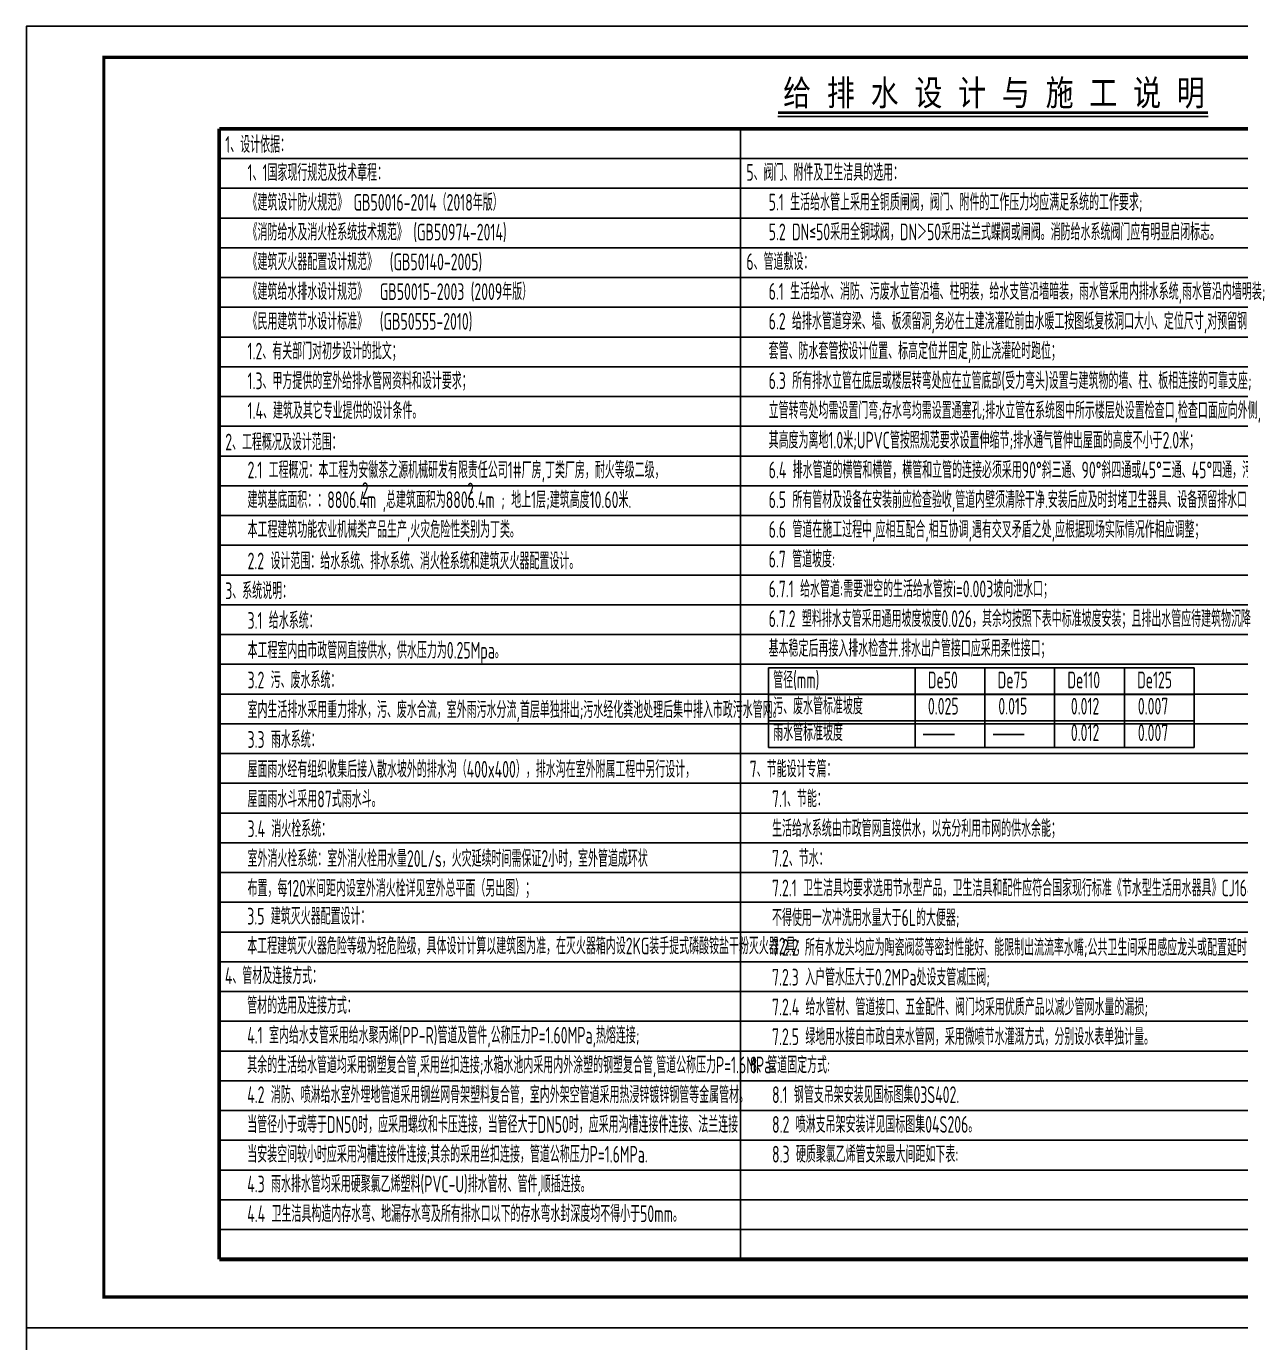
# Model space of a CAD drawing. Extents: x -409572 to -157272, y 600795 to 878326.
# Drawn here: x -409572 to -370403, y 835851 to 878326 of the extents above; entities that cross this region are included whole.
import ezdxf

# ---------------------------------------------------------------- set-up
doc = ezdxf.new("R2010")
doc.units = 0
doc.header["$LTSCALE"] = 1000
doc.header["$MEASUREMENT"] = 0
doc.linetypes.add('CONTINOUS', pattern=[0])
for name, color, linetype in [('H-喷淋图块', 153, 'CONTINOUS'), ('PUB_TEXT', 7, 'CONTINUOUS'), ('TT', 7, 'CONTINUOUS'), ('TWT_TITLE', 7, 'CONTINUOUS'), ('图框', 66, 'CONTINUOUS')]:
    doc.layers.add(name, color=color, linetype=linetype)
doc.styles.add('STYLE3', font='', dxfattribs={"width": 0.8})
doc.styles.add('WW', font='gbenor.shx', dxfattribs={"width": 0.75, "bigfont": 'gbcbig.shx'})
doc.styles.get('STYLE3').set_extended_font_data('SimSun')

msp = doc.modelspace()

# ---------------------------------------------------------------- linework, layer by layer
at = {"layer": 'H-喷淋图块', "color": 134, "ltscale": 0.5}
for points in [[(-403351.8, 874059.7), (-350324, 874059.7)], [(-403351.8, 873099.7), (-350324, 873099.7)], [(-403351.8, 872139.7), (-350324, 872139.7)], [(-403351.8, 871179.7), (-350324, 871179.7)], [(-403351.8, 870219.7), (-350324, 870219.7)], [(-403351.8, 869259.7), (-350324, 869259.7)], [(-403351.8, 868299.7), (-350324, 868299.7)], [(-403351.8, 867339.7), (-350324, 867339.7)], [(-403351.8, 866379.7), (-350324, 866379.7)], [(-403351.8, 865419.7), (-350324, 865419.7)], [(-403351.8, 864459.7), (-350324, 864459.7)], [(-403351.8, 863499.7), (-350324, 863499.7)], [(-403351.8, 862539.7), (-350324, 862539.7)], [(-403351.8, 861579.7), (-350324, 861579.7)], [(-403351.8, 860619.7), (-350324, 860619.7)], [(-403351.8, 859659.7), (-350324, 859659.7)], [(-403351.8, 858699.7), (-350324, 858699.7)], [(-403351.8, 857739.7), (-350324, 857739.7)], [(-403351.8, 856779.7), (-350324, 856779.7)], [(-403351.8, 855819.7), (-350324, 855819.7)], [(-403351.8, 854859.7), (-350324, 854859.7)], [(-403351.8, 853899.7), (-350324, 853899.7)], [(-403351.8, 852939.7), (-350324, 852939.7)], [(-403351.8, 851979.7), (-350324, 851979.7)], [(-403351.8, 851019.7), (-350324, 851019.7)], [(-403351.8, 850059.7), (-350324, 850059.7)], [(-403351.8, 849099.7), (-350324, 849099.7)], [(-403351.8, 848139.7), (-350324, 848139.7)], [(-403351.8, 847179.7), (-350324, 847179.7)], [(-403351.8, 846219.7), (-350324, 846219.7)], [(-403351.8, 845259.7), (-350324, 845259.7)], [(-403351.8, 844299.7), (-350324, 844299.7)], [(-403351.8, 843339.7), (-350324, 843339.7)], [(-403351.8, 842379.7), (-350324, 842379.7)], [(-403351.8, 841419.7), (-350324, 841419.7)], [(-403351.8, 840459.7), (-350324, 840459.7)], [(-403351.8, 839499.7), (-350324, 839499.7)]]:
    msp.add_lwpolyline(points, dxfattribs=at)
at = {"layer": 'TT'}
for p, q in [((-385628.2, 857622.1), (-371904.9, 857622.1)), ((-385628.2, 855058.4), (-385628.2, 857622.1)), ((-380903.5, 855058.4), (-380903.5, 857622.1)), ((-378653.9, 855058.4), (-378653.9, 857622.1)), ((-376404.3, 855058.4), (-376404.3, 857622.1)), ((-374154.5, 855058.4), (-374154.5, 857622.1)), ((-371904.9, 855058.4), (-371904.9, 857622.1)), ((-385628.2, 856767.5), (-371904.9, 856767.5)), ((-385628.2, 855913), (-371904.9, 855913)), ((-380639.4, 855474.8), (-379630.9, 855474.8)), ((-378389.8, 855474.8), (-377381.3, 855474.8)), ((-385628.2, 855058.4), (-371904.9, 855058.4))]:
    msp.add_line(p, q, dxfattribs=at)
at = {"layer": 'TWT_TITLE', "color": 4}
for points in [[(-409572, 836325.7), (-335272, 836325.7), (-335272, 878325.7), (-409572, 878325.7)], [(-409572, 794325.7), (-335272, 794325.7), (-335272, 836325.7), (-409572, 836325.7)]]:
    msp.add_lwpolyline(points, close=True, dxfattribs=at)
at = {"layer": 'TWT_TITLE', "color": 4, "const_width": 100}
msp.add_lwpolyline([(-407072, 837325.7), (-336272, 837325.7), (-336272, 877325.7), (-407072, 877325.7)], close=True, dxfattribs=at)
at = {"layer": '图框', "color": 134}
msp.add_line((-386533.2, 875019.7), (-386533.2, 838539.7), dxfattribs=at)
at = {"layer": '图框', "color": 3}
for points, const_width in [([(-385329.1, 875537.8), (-371452.9, 875537.8)], 86.4), ([(-403351.8, 875019.7), (-350324, 875019.7)], 118.8), ([(-403351.8, 875019.7), (-403351.8, 838539.7)], 118.8), ([(-403351.8, 838539.7), (-350324, 838539.7)], 118.8)]:
    msp.add_lwpolyline(points, dxfattribs=dict(at, const_width=const_width))
msp.add_lwpolyline([(-385329.1, 875416.9), (-371452.9, 875416.9)], dxfattribs=at)

# ---------------------------------------------------------------- texts
at = {"layer": 'PUB_TEXT', "style": 'STYLE3', "width": 0.8}
for s, p in [('给', (-385161.1, 875768.7)), ('排', (-383750, 875768.7)), ('水', (-382338.9, 875768.7)), ('设', (-380927.8, 875768.7)), ('计', (-379516.7, 875768.7)), ('与', (-378105.6, 875768.7)), ('施', (-376694.5, 875768.7)), ('说', (-373872.3, 875768.7)), ('工', (-375283.4, 875768.7)), ('明', (-372461.2, 875768.7))]:
    msp.add_text(s, height=826.8, dxfattribs=at).set_placement(p)
at = {"layer": 'TT', "style": 'WW', "width": 0.7}
for s, p in [('1、设计依据：', (-403156, 874242.8)), ('1、1国家现行规范及技术章程：', (-402436.7, 873335.2)), ('5、阀门、附件及卫生洁具的选用：', (-386347.6, 873341.5)), ('《建筑设计防火规范》 GB50016-2014（2018年版）', (-402436.7, 872375.2)), ('5.1 生活给水管上采用全铜质闸阀，阀门、附件的工作压力均应满足系统的工作要求;', (-385628.2, 872381.5)), ('《消防给水及消火栓系统技术规范》 (GB50974-2014)', (-402436.7, 871415.2)), ('5.2 DN≤50采用全铜球阀，DN＞50采用法兰式蝶阀或闸阀。消防给水系统阀门应有明显启闭标志。', (-385628.2, 871421.5)), ('《建筑灭火器配置设计规范》  (GB50140-2005)', (-402436.7, 870455.2)), ('6、管道敷设：', (-386347.6, 870461.5)), ('《建筑给水排水设计规范》  GB50015-2003 (2009年版）', (-402436.7, 869495.2)), ('6.1 生活给水、消防、污废水立管沿墙、柱明装，给水支管沿墙暗装，雨水管采用内排水系统,雨水管沿内墙明装;', (-385628.2, 869501.5)), ('《民用建筑节水设计标准》  (GB50555-2010)', (-402436.7, 868535.2)), ('6.2 给排水管道穿梁、墙、板须留洞,务必在土建浇灌砼前由水暖工按图纸复核洞口大小、定位尺寸,对预留钢', (-385628.2, 868541.5)), ('1.2、有关部门对初步设计的批文；', (-402436.7, 867575.2)), ('套管、防水套管按设计位置、标高定位并固定,防止浇灌砼时跑位；', (-385628.2, 867581.5)), ('1.3、甲方提供的室外给排水管网资料和设计要求；', (-402436.7, 866615.2)), ('6.3 所有排水立管在底层或楼层转弯处应在立管底部(受力弯头)设置与建筑物的墙、柱、板相连接的可靠支座;', (-385628.2, 866621.5)), ('1.4、建筑及其它专业提供的设计条件。', (-402436.7, 865655.2)), ('立管转弯处均需设置门弯;存水弯均需设置通塞孔;排水立管在系统图中所示楼层处设置检查口,检查口面应向外侧,', (-385628.2, 865661.5)), ('2、工程概况及设计范围：', (-403156, 864642.8)), ('其高度为离地1.0米;UPVC管按照规范要求设置伸缩节;排水通气管伸出屋面的高度不小于2.0米；', (-385628.2, 864701.5)), ('2.1 工程概况：本工程为安徽茶之源机械研发有限责任公司1#厂房,丁类厂房，耐火等级二级，', (-402436.7, 863739.3)), ('6.4 排水管道的横管和横管，横管和立管的连接必须采用90%%D斜三通、90%%D斜四通或45%%D三通、45%%D四通，污水立管', (-385628.2, 863741.5)), ('2', (-398754.5, 863073.5)), ('2', (-395360.7, 863060)), ('建筑基底面积：：8806.4m ,总建筑面积为8806.4m ; 地上1层;建筑高度10.60米.', (-402436.7, 862779.3)), ('6.5 所有管材及设备在安装前应检查验收,管道内壁须清除干净.安装后应及时封堵卫生器具、设备预留排水口,严防杂物入内；', (-385628.2, 862781.5)), ('本工程建筑功能农业机械类产品生产,火灾危险性类别为丁类。', (-402436.7, 861819.3)), ('6.6 管道在施工过程中,应相互配合,相互协调,遇有交叉矛盾之处,应根据现场实际情况作相应调整；', (-385628.2, 861821.5)), ('2.2 设计范围：给水系统、排水系统、消火栓系统和建筑灭火器配置设计。', (-402436.7, 860802.8)), ('6.7 管道坡度:', (-385628.2, 860861.5)), ('3、系统说明：', (-403156, 859842.8)), ('6.7.1 给水管道:需要泄空的生活给水管按i=0.003坡向泄水口；', (-385628.2, 859901.5)), ('3.1 给水系统：', (-402436.7, 858882.8)), ('6.7.2 塑料排水支管采用通用坡度坡度0.026，其余均按照下表中标准坡度安装；且排出水管应待建筑物沉降', (-385628.2, 858941.5)), ('本工程室内由市政管网直接供水，供水压力为0.25Mpa。', (-402436.7, 857922.8)), ('基本稳定后再接入排水检查井.排水出户管接口应采用柔性接口；', (-385628.2, 857981.5)), ('3.2 污、废水系统：', (-402436.7, 856962.8)), ('管径(mm)', (-385481, 856964.6)), ('De50', (-380491.1, 856964.6)), ('De75', (-378241.5, 856964.6)), ('De110', (-375991.9, 856964.6)), ('De125', (-373742.2, 856964.6)), ('污、废水管标准坡度', (-385481, 856121.9)), ('室内生活排水采用重力排水，污、废水合流，室外雨污水分流,首层单独排出;污水经化粪池处理后集中排入市政污水管网。', (-402436.7, 856002.8)), ('0.025', (-380491.1, 856118.2)), ('0.015', (-378219.4, 856118.2)), ('0.012', (-375880.8, 856118.2)), ('0.007', (-373720, 856118.2)), ('3.3 雨水系统：', (-402436.7, 855042.8)), ('雨水管标准坡度', (-385481, 855267.4)), ('0.012', (-375880.8, 855263.6)), ('0.007', (-373720, 855263.6)), ('屋面雨水经有组织收集后接入散水坡外的排水沟（400x400），排水沟在室外附属工程中另行设计，', (-402436.7, 854082.8)), ('7、节能设计专篇：', (-386237.7, 854093)), ('屋面雨水斗采用87式雨水斗。', (-402436.7, 853122.8)), ('7.1、节能：', (-385518.3, 853133)), ('3.4 消火栓系统：', (-402436.7, 852162.8)), ('生活给水系统由市政管网直接供水，以充分利用市网的供水余能；', (-385518.3, 852173)), ('室外消火栓系统：室外消火栓用水量20L/s，火灾延续时间需保证2小时，室外管道成环状', (-402436.7, 851202.8)), ('7.2、节水：', (-385518.3, 851213)), ('布置，每120米间距内设室外消火栓详见室外总平面（另出图）；', (-402436.7, 850242.8)), ('7.2.1 卫生洁具均要求选用节水型产品，卫生洁具和配件应符合国家现行标准《节水型生活用水器具》CJ164的有关要求，', (-385518.3, 850253)), ('3.5 建筑灭火器配置设计：', (-402446.7, 849341.5)), ('不得使用一次冲洗用水量大于6L的大便器;', (-385518.3, 849293)), ('本工程建筑灭火器危险等级为轻危险级，具体设计计算以建筑图为准，在灭火器箱内设2KG装手提式磷酸铵盐干粉灭火器2具；', (-402446.7, 848381.5)), ('7.2.2 所有水龙头均应为陶瓷阀蕊等密封性能好、能限制出流流率水嘴;公共卫生间采用感应龙头或配置延时自闭式龙头;', (-385518.3, 848333)), ('4、管材及连接方式：', (-403166.7, 847421.5)), ('7.2.3 入户管水压大于0.2MPa处设支管减压阀;', (-385518.3, 847373)), ('管材的选用及连接方式：', (-402446.7, 846461.5)), ('7.2.4 给水管材、管道接口、五金配件、阀门均采用优质产品以减少管网水量的漏损;', (-385518.3, 846413)), ('4.1 室内给水支管采用给水聚丙烯(PP-R)管道及管件,公称压力P=1.60MPa,热熔连接;', (-402446.7, 845501.5)), ('7.2.5 绿地用水接自市政自来水管网，采用微喷节水灌溉方式，分别设水表单独计量。', (-385518.3, 845453)), ('其余的生活给水管道均采用钢塑复合管,采用丝扣连接;水箱水池内采用内外涂塑的钢塑复合管,管道公称压力P=1.6MPa。', (-402446.7, 844541.5)), ('8、管道固定方式:', (-386237.7, 844542.2)), ('4.2 消防、喷淋给水室外埋地管道采用钢丝网骨架塑料复合管，室内外架空管道采用热浸锌镀锌钢管等金属管材。', (-402446.7, 843581.5)), ('8.1 钢管支吊架安装见国标图集03S402.', (-385518.3, 843582.2)), ('当管径小于或等于DN50时，应采用螺纹和卡压连接，当管径大于DN50时，应采用沟槽连接件连接、法兰连接，', (-402446.7, 842621.5)), ('8.2 喷淋支吊架安装详见国标图集04S206。', (-385518.3, 842622.2)), ('当安装空间较小时应采用沟槽连接件连接;其余的采用丝扣连接，管道公称压力P=1.6MPa.', (-402446.7, 841661.5)), ('8.3 硬质聚氯乙烯管支架最大间距如下表:', (-385518.3, 841662.2)), ('4.3 雨水排水管均采用硬聚氯乙烯塑料(PVC-U)排水管材、管件,顺插连接。', (-402446.7, 840701.5)), ('4.4 卫生洁具构造内存水弯、地漏存水弯及所有排水口以下的存水弯水封深度均不得小于50mm。', (-402446.7, 839741.5))]:
    msp.add_text(s, height=540, dxfattribs=at).set_placement(p)

doc.saveas('drawing.dxf')
